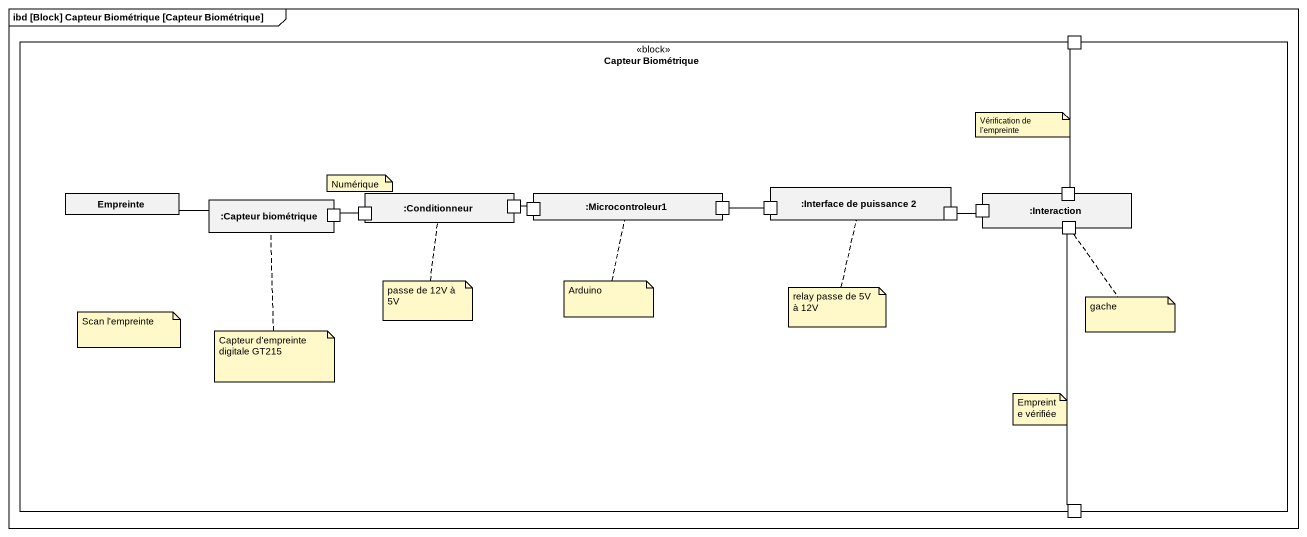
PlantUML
@startuml
mainframe ibd [Block] Capteur Biométrique [Capteur Biométrique]
rectangle "Capteur Biométrique" as Capteur_Biométrique <<block>> {
  port " " as port1
  rectangle Empreinte
  rectangle ":Capteur biométrique" as Capteur_biométrique {
    port " " as port2
  }
  rectangle ":Conditionneur" as Conditionneur {
    port " " as port3
    port " " as port4
  }
  rectangle ":Microcontroleur1" as Microcontroleur1 {
    port " " as port5
    port " " as port6
  }
  rectangle ":Interface de puissance 2" as Interface_de_puissance_2 {
    port " " as port7
    port " " as port8
  }
  rectangle ":Interaction" as Interaction {
    port " " as port9
    port " " as port10
    port " " as port11
  }
  port " " as port12
}
port1 -- port10
Empreinte -right- Capteur_biométrique
port3 -left- port2
port4 -right- port5
port6 -right- port7
port8 -right- port9
port11 -- port12
note as N1
  Vérification de l'empreinte
end note
note as N2
  Numérique
end note
note bottom of Conditionneur : passe de 12V à 5V
note bottom of Microcontroleur1 : Arduino
note bottom of Interface_de_puissance_2 : relay passe de 5V à 12V
note as N6
  Scan l'empreinte
end note
note bottom of Capteur_biométrique : Capteur d'empreinte digitale GT215
note bottom of Interaction : gache
note as N9
  Empreinte vérifiée
end note
@enduml
